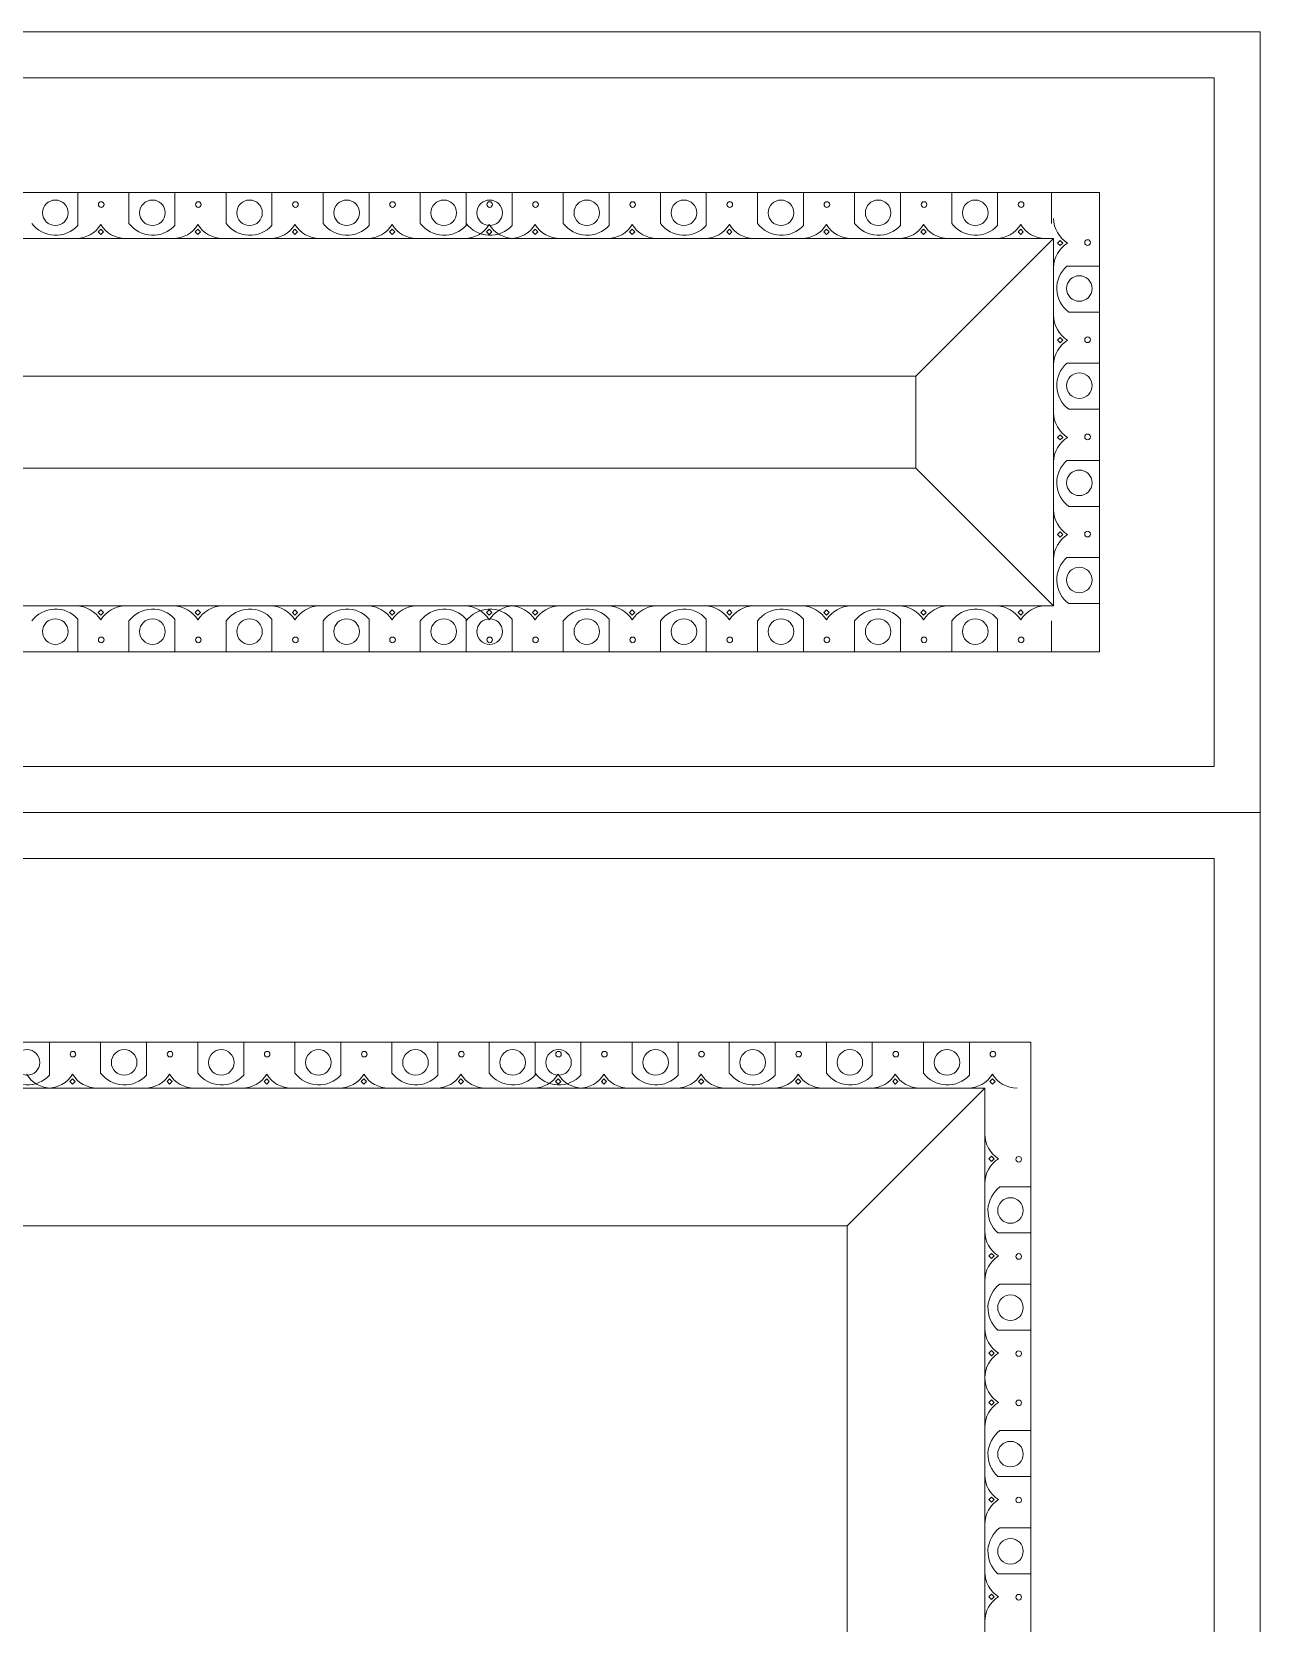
# Model space of a CAD drawing. Header units: millimetres. Extents: x 351279 to 387190, y -1289537 to -1277077.
# Drawn here: x 358103.9 to 358371.5, y -1280166.6 to -1279820.1 of the extents above; entities that cross this region are included whole.
import ezdxf

# ---------------------------------------------------------------- set-up
doc = ezdxf.new("R2010")
doc.units = ezdxf.units.MM
doc.header["$LTSCALE"] = 20
doc.layers.add('图层12', color=8, linetype='Continuous', lineweight=5)

msp = doc.modelspace()

# ---------------------------------------------------------------- linework, layer by layer
at = {"color": 145, "lineweight": 5}
for p, q in [((357921.492, -1279820.137), (358371.492, -1279820.137)), ((358371.492, -1279820.137), (358371.492, -1280500.137)), ((358113.877, -1279855.137), (358113.877, -1279862.282)), ((358113.877, -1279855.137), (358113.877, -1279862.282)), ((358125.034, -1279855.137), (358125.034, -1279861.851)), ((358125.034, -1279855.137), (358125.034, -1279861.851)), ((358135.034, -1279855.137), (358135.034, -1279862.282)), ((358135.034, -1279855.137), (358135.034, -1279862.282)), ((358146.19, -1279855.137), (358146.19, -1279861.851)), ((358146.19, -1279855.137), (358146.19, -1279861.851)), ((358156.19, -1279855.137), (358156.19, -1279862.282)), ((358156.19, -1279855.137), (358156.19, -1279862.282)), ((358167.347, -1279855.137), (358167.347, -1279861.851)), ((358167.347, -1279855.137), (358167.347, -1279861.851)), ((358177.347, -1279855.137), (358177.347, -1279862.282)), ((358177.347, -1279855.137), (358177.347, -1279862.282)), ((358188.504, -1279855.137), (358188.504, -1279861.851)), ((358198.504, -1279855.137), (358198.504, -1279862.282)), ((358198.504, -1279855.137), (358198.504, -1279861.851)), ((358208.504, -1279855.137), (358208.504, -1279862.282)), ((358219.661, -1279855.137), (358219.661, -1279861.851)), ((358219.661, -1279855.137), (358219.661, -1279861.851)), ((358229.661, -1279855.137), (358229.661, -1279862.282)), ((358229.661, -1279855.137), (358229.661, -1279862.282)), ((358240.817, -1279855.137), (358240.817, -1279861.851)), ((358240.817, -1279855.137), (358240.817, -1279861.851)), ((358250.817, -1279855.137), (358250.817, -1279862.282)), ((358250.817, -1279855.137), (358250.817, -1279862.282)), ((358261.974, -1279855.137), (358261.974, -1279861.851)), ((358261.974, -1279855.137), (358261.974, -1279861.851)), ((358271.974, -1279855.137), (358271.974, -1279862.282)), ((358271.974, -1279855.137), (358271.974, -1279862.282)), ((358283.131, -1279855.137), (358283.131, -1279861.851)), ((358283.131, -1279855.137), (358283.131, -1279861.851)), ((358293.131, -1279855.137), (358293.131, -1279862.282)), ((358293.131, -1279855.137), (358293.131, -1279862.282)), ((358304.288, -1279855.137), (358304.288, -1279861.851)), ((358314.288, -1279855.137), (358314.288, -1279862.282)), ((358326.048, -1279855.137), (358326.048, -1279861.851)), ((358296.492, -1279895.137), (358326.492, -1279865.137)), ((358336.492, -1279871.147), (358329.348, -1279871.147)), ((358336.492, -1279871.147), (358329.348, -1279871.147)), ((358336.492, -1279881.147), (358329.778, -1279881.147)), ((358336.492, -1279881.147), (358329.778, -1279881.147)), ((358336.492, -1279892.304), (358329.348, -1279892.304)), ((358336.492, -1279892.304), (358329.348, -1279892.304)), ((358336.492, -1279902.304), (358329.778, -1279902.304)), ((358336.492, -1279902.304), (358329.778, -1279902.304)), ((358296.492, -1279915.137), (358326.492, -1279945.137)), ((358336.492, -1279913.461), (358329.348, -1279913.461)), ((358336.492, -1279913.461), (358329.348, -1279913.461)), ((358336.492, -1279923.461), (358329.778, -1279923.461)), ((358336.492, -1279923.461), (358329.778, -1279923.461)), ((358336.492, -1279934.618), (358329.348, -1279934.618)), ((358336.492, -1279944.618), (358329.778, -1279944.618)), ((358113.877, -1279955.137), (358113.877, -1279947.993)), ((358113.877, -1279955.137), (358113.877, -1279947.993)), ((358125.034, -1279955.137), (358125.034, -1279948.423)), ((358125.034, -1279955.137), (358125.034, -1279948.423)), ((358135.034, -1279955.137), (358135.034, -1279947.993)), ((358135.034, -1279955.137), (358135.034, -1279947.993)), ((358146.19, -1279955.137), (358146.19, -1279948.423)), ((358146.19, -1279955.137), (358146.19, -1279948.423)), ((358156.19, -1279955.137), (358156.19, -1279947.993)), ((358156.19, -1279955.137), (358156.19, -1279947.993)), ((358167.347, -1279955.137), (358167.347, -1279948.423)), ((358167.347, -1279955.137), (358167.347, -1279948.423)), ((358177.347, -1279955.137), (358177.347, -1279947.993)), ((358177.347, -1279955.137), (358177.347, -1279947.993)), ((358188.504, -1279955.137), (358188.504, -1279948.423)), ((358198.504, -1279955.137), (358198.504, -1279947.993)), ((358198.504, -1279955.137), (358198.504, -1279948.423)), ((358208.504, -1279955.137), (358208.504, -1279947.993)), ((358219.661, -1279955.137), (358219.661, -1279948.423)), ((358219.661, -1279955.137), (358219.661, -1279948.423)), ((358229.661, -1279955.137), (358229.661, -1279947.993)), ((358229.661, -1279955.137), (358229.661, -1279947.993)), ((358240.817, -1279955.137), (358240.817, -1279948.423)), ((358240.817, -1279955.137), (358240.817, -1279948.423)), ((358250.817, -1279955.137), (358250.817, -1279947.993)), ((358250.817, -1279955.137), (358250.817, -1279947.993)), ((358261.974, -1279955.137), (358261.974, -1279948.423)), ((358261.974, -1279955.137), (358261.974, -1279948.423)), ((358271.974, -1279955.137), (358271.974, -1279947.993)), ((358271.974, -1279955.137), (358271.974, -1279947.993)), ((358283.131, -1279955.137), (358283.131, -1279948.423)), ((358283.131, -1279955.137), (358283.131, -1279948.423)), ((358293.131, -1279955.137), (358293.131, -1279947.993)), ((358293.131, -1279955.137), (358293.131, -1279947.993)), ((358304.288, -1279955.137), (358304.288, -1279948.423)), ((358314.288, -1279955.137), (358314.288, -1279947.993)), ((358326.048, -1279955.137), (358326.048, -1279948.423)), ((357921.492, -1279990.137), (358371.492, -1279990.137)), ((358107.72, -1280040.137), (358107.72, -1280047.282)), ((358118.877, -1280040.137), (358118.877, -1280046.851)), ((358118.877, -1280040.137), (358118.877, -1280046.851)), ((358128.877, -1280040.137), (358128.877, -1280047.282)), ((358128.877, -1280040.137), (358128.877, -1280047.282)), ((358140.034, -1280040.137), (358140.034, -1280046.851)), ((358140.034, -1280040.137), (358140.034, -1280046.851)), ((358150.034, -1280040.137), (358150.034, -1280047.282)), ((358150.034, -1280040.137), (358150.034, -1280047.282)), ((358161.19, -1280040.137), (358161.19, -1280046.851)), ((358161.19, -1280040.137), (358161.19, -1280046.851)), ((358171.19, -1280040.137), (358171.19, -1280047.282)), ((358171.19, -1280040.137), (358171.19, -1280047.282)), ((358182.347, -1280040.137), (358182.347, -1280046.851)), ((358182.347, -1280040.137), (358182.347, -1280046.851)), ((358192.347, -1280040.137), (358192.347, -1280047.282)), ((358192.347, -1280040.137), (358192.347, -1280047.282)), ((358203.504, -1280040.137), (358203.504, -1280046.851)), ((358213.504, -1280040.137), (358213.504, -1280047.282)), ((358213.504, -1280040.137), (358213.504, -1280046.851)), ((358223.504, -1280040.137), (358223.504, -1280047.282)), ((358234.661, -1280040.137), (358234.661, -1280046.851)), ((358234.661, -1280040.137), (358234.661, -1280046.851)), ((358244.661, -1280040.137), (358244.661, -1280047.282)), ((358244.661, -1280040.137), (358244.661, -1280047.282)), ((358255.817, -1280040.137), (358255.817, -1280046.851)), ((358255.817, -1280040.137), (358255.817, -1280046.851)), ((358265.817, -1280040.137), (358265.817, -1280047.282)), ((358265.817, -1280040.137), (358265.817, -1280047.282)), ((358276.974, -1280040.137), (358276.974, -1280046.851)), ((358276.974, -1280040.137), (358276.974, -1280046.851)), ((358286.974, -1280040.137), (358286.974, -1280047.282)), ((358286.974, -1280040.137), (358286.974, -1280047.282)), ((358298.131, -1280040.137), (358298.131, -1280046.851)), ((358298.131, -1280040.137), (358298.131, -1280046.851)), ((358308.131, -1280040.137), (358308.131, -1280047.282)), ((358308.131, -1280040.137), (358308.131, -1280047.282)), ((358281.492, -1280080.137), (358311.492, -1280050.137)), ((358321.492, -1280071.663), (358314.778, -1280071.663)), ((358321.492, -1280071.663), (358314.778, -1280071.663)), ((358321.492, -1280081.663), (358314.348, -1280081.663)), ((358321.492, -1280081.663), (358314.348, -1280081.663)), ((358321.492, -1280092.82), (358314.778, -1280092.82)), ((358321.492, -1280092.82), (358314.778, -1280092.82)), ((358321.492, -1280102.82), (358314.348, -1280102.82)), ((358321.492, -1280102.82), (358314.348, -1280102.82)), ((358321.492, -1280124.709), (358314.778, -1280124.709)), ((358321.492, -1280124.709), (358314.778, -1280124.709)), ((358321.492, -1280134.709), (358314.348, -1280134.709)), ((358321.492, -1280134.709), (358314.348, -1280134.709)), ((358321.492, -1280145.866), (358314.778, -1280145.866)), ((358321.492, -1280145.866), (358314.778, -1280145.866)), ((358321.492, -1280155.866), (358314.348, -1280155.866)), ((358321.492, -1280155.866), (358314.348, -1280155.866))]:
    msp.add_line(p, q, dxfattribs=at)
for points in [[(357921.492, -1279820.137), (358371.492, -1279820.137), (358371.492, -1279990.137), (357921.492, -1279990.137)], [(357956.492, -1279855.137), (358336.492, -1279855.137), (358336.492, -1279955.137), (357956.492, -1279955.137)], [(357956.492, -1279855.137), (358336.492, -1279855.137), (358336.492, -1279955.137), (357956.492, -1279955.137)], [(358118.901, -1279864.261), (358119.467, -1279863.695), (358118.901, -1279863.13), (358118.335, -1279863.695)], [(358118.901, -1279864.261), (358119.467, -1279863.695), (358118.901, -1279863.13), (358118.335, -1279863.695)], [(358140.058, -1279864.261), (358140.623, -1279863.695), (358140.058, -1279863.13), (358139.492, -1279863.695)], [(358140.058, -1279864.261), (358140.623, -1279863.695), (358140.058, -1279863.13), (358139.492, -1279863.695)], [(358161.215, -1279864.261), (358161.78, -1279863.695), (358161.215, -1279863.13), (358160.649, -1279863.695)], [(358161.215, -1279864.261), (358161.78, -1279863.695), (358161.215, -1279863.13), (358160.649, -1279863.695)], [(358182.371, -1279864.261), (358182.937, -1279863.695), (358182.371, -1279863.13), (358181.806, -1279863.695)], [(358182.371, -1279864.261), (358182.937, -1279863.695), (358182.371, -1279863.13), (358181.806, -1279863.695)], [(358203.528, -1279864.261), (358204.094, -1279863.695), (358203.528, -1279863.13), (358202.962, -1279863.695)], [(358213.528, -1279864.261), (358214.094, -1279863.695), (358213.528, -1279863.13), (358212.962, -1279863.695)], [(358234.685, -1279864.261), (358235.251, -1279863.695), (358234.685, -1279863.13), (358234.119, -1279863.695)], [(358234.685, -1279864.261), (358235.251, -1279863.695), (358234.685, -1279863.13), (358234.119, -1279863.695)], [(358255.842, -1279864.261), (358256.407, -1279863.695), (358255.842, -1279863.13), (358255.276, -1279863.695)], [(358255.842, -1279864.261), (358256.407, -1279863.695), (358255.842, -1279863.13), (358255.276, -1279863.695)], [(358276.998, -1279864.261), (358277.564, -1279863.695), (358276.998, -1279863.13), (358276.433, -1279863.695)], [(358276.998, -1279864.261), (358277.564, -1279863.695), (358276.998, -1279863.13), (358276.433, -1279863.695)], [(358298.155, -1279864.261), (358298.721, -1279863.695), (358298.155, -1279863.13), (358297.589, -1279863.695)], [(358298.155, -1279864.261), (358298.721, -1279863.695), (358298.155, -1279863.13), (358297.589, -1279863.695)], [(358319.312, -1279864.261), (358319.878, -1279863.695), (358319.312, -1279863.13), (358318.746, -1279863.695)], [(358327.368, -1279866.123), (358327.934, -1279865.557), (358328.5, -1279866.123), (358327.934, -1279866.689)], [(358327.368, -1279866.123), (358327.934, -1279865.557), (358328.5, -1279866.123), (358327.934, -1279866.689)], [(358327.368, -1279887.28), (358327.934, -1279886.714), (358328.5, -1279887.28), (358327.934, -1279887.846)], [(358327.368, -1279887.28), (358327.934, -1279886.714), (358328.5, -1279887.28), (358327.934, -1279887.846)], [(357996.492, -1279895.137), (358296.492, -1279895.137), (358296.492, -1279915.137), (357996.492, -1279915.137)], [(358327.368, -1279908.437), (358327.934, -1279907.871), (358328.5, -1279908.437), (358327.934, -1279909.002)], [(358327.368, -1279908.437), (358327.934, -1279907.871), (358328.5, -1279908.437), (358327.934, -1279909.002)], [(358327.368, -1279929.593), (358327.934, -1279929.028), (358328.5, -1279929.593), (358327.934, -1279930.159)], [(358118.901, -1279946.014), (358119.467, -1279946.579), (358118.901, -1279947.145), (358118.335, -1279946.579)], [(358118.901, -1279946.014), (358119.467, -1279946.579), (358118.901, -1279947.145), (358118.335, -1279946.579)], [(358140.058, -1279946.014), (358140.623, -1279946.579), (358140.058, -1279947.145), (358139.492, -1279946.579)], [(358140.058, -1279946.014), (358140.623, -1279946.579), (358140.058, -1279947.145), (358139.492, -1279946.579)], [(358161.215, -1279946.014), (358161.78, -1279946.579), (358161.215, -1279947.145), (358160.649, -1279946.579)], [(358161.215, -1279946.014), (358161.78, -1279946.579), (358161.215, -1279947.145), (358160.649, -1279946.579)], [(358182.371, -1279946.014), (358182.937, -1279946.579), (358182.371, -1279947.145), (358181.806, -1279946.579)], [(358182.371, -1279946.014), (358182.937, -1279946.579), (358182.371, -1279947.145), (358181.806, -1279946.579)], [(358203.528, -1279946.014), (358204.094, -1279946.579), (358203.528, -1279947.145), (358202.962, -1279946.579)], [(358213.528, -1279946.014), (358214.094, -1279946.579), (358213.528, -1279947.145), (358212.962, -1279946.579)], [(358234.685, -1279946.014), (358235.251, -1279946.579), (358234.685, -1279947.145), (358234.119, -1279946.579)], [(358234.685, -1279946.014), (358235.251, -1279946.579), (358234.685, -1279947.145), (358234.119, -1279946.579)], [(358255.842, -1279946.014), (358256.407, -1279946.579), (358255.842, -1279947.145), (358255.276, -1279946.579)], [(358255.842, -1279946.014), (358256.407, -1279946.579), (358255.842, -1279947.145), (358255.276, -1279946.579)], [(358276.998, -1279946.014), (358277.564, -1279946.579), (358276.998, -1279947.145), (358276.433, -1279946.579)], [(358276.998, -1279946.014), (358277.564, -1279946.579), (358276.998, -1279947.145), (358276.433, -1279946.579)], [(358298.155, -1279946.014), (358298.721, -1279946.579), (358298.155, -1279947.145), (358297.589, -1279946.579)], [(358298.155, -1279946.014), (358298.721, -1279946.579), (358298.155, -1279947.145), (358297.589, -1279946.579)], [(358319.312, -1279946.014), (358319.878, -1279946.579), (358319.312, -1279947.145), (358318.746, -1279946.579)], [(357921.492, -1279990.137), (358371.492, -1279990.137), (358371.492, -1280500.137), (357921.492, -1280500.137)], [(357971.492, -1280040.137), (358321.492, -1280040.137), (358321.492, -1280450.137), (357971.492, -1280450.137)], [(358112.744, -1280049.261), (358113.31, -1280048.695), (358112.744, -1280048.13), (358112.179, -1280048.695)], [(358133.901, -1280049.261), (358134.467, -1280048.695), (358133.901, -1280048.13), (358133.335, -1280048.695)], [(358133.901, -1280049.261), (358134.467, -1280048.695), (358133.901, -1280048.13), (358133.335, -1280048.695)], [(358155.058, -1280049.261), (358155.623, -1280048.695), (358155.058, -1280048.13), (358154.492, -1280048.695)], [(358155.058, -1280049.261), (358155.623, -1280048.695), (358155.058, -1280048.13), (358154.492, -1280048.695)], [(358176.215, -1280049.261), (358176.78, -1280048.695), (358176.215, -1280048.13), (358175.649, -1280048.695)], [(358176.215, -1280049.261), (358176.78, -1280048.695), (358176.215, -1280048.13), (358175.649, -1280048.695)], [(358197.371, -1280049.261), (358197.937, -1280048.695), (358197.371, -1280048.13), (358196.806, -1280048.695)], [(358197.371, -1280049.261), (358197.937, -1280048.695), (358197.371, -1280048.13), (358196.806, -1280048.695)], [(358218.528, -1280049.261), (358219.094, -1280048.695), (358218.528, -1280048.13), (358217.962, -1280048.695)], [(358228.528, -1280049.261), (358229.094, -1280048.695), (358228.528, -1280048.13), (358227.962, -1280048.695)], [(358249.685, -1280049.261), (358250.251, -1280048.695), (358249.685, -1280048.13), (358249.119, -1280048.695)], [(358249.685, -1280049.261), (358250.251, -1280048.695), (358249.685, -1280048.13), (358249.119, -1280048.695)], [(358270.842, -1280049.261), (358271.407, -1280048.695), (358270.842, -1280048.13), (358270.276, -1280048.695)], [(358270.842, -1280049.261), (358271.407, -1280048.695), (358270.842, -1280048.13), (358270.276, -1280048.695)], [(358291.998, -1280049.261), (358292.564, -1280048.695), (358291.998, -1280048.13), (358291.433, -1280048.695)], [(358291.998, -1280049.261), (358292.564, -1280048.695), (358291.998, -1280048.13), (358291.433, -1280048.695)], [(358313.155, -1280049.261), (358313.721, -1280048.695), (358313.155, -1280048.13), (358312.589, -1280048.695)], [(358313.155, -1280049.261), (358313.721, -1280048.695), (358313.155, -1280048.13), (358312.589, -1280048.695)], [(358312.368, -1280065.53), (358312.934, -1280066.096), (358313.5, -1280065.53), (358312.934, -1280064.965)], [(358011.492, -1280080.137), (358281.492, -1280080.137), (358281.492, -1280410.137), (358011.492, -1280410.137)], [(358312.368, -1280086.687), (358312.934, -1280087.253), (358313.5, -1280086.687), (358312.934, -1280086.121)], [(358312.368, -1280086.687), (358312.934, -1280087.253), (358313.5, -1280086.687), (358312.934, -1280086.121)], [(358312.368, -1280107.844), (358312.934, -1280108.41), (358313.5, -1280107.844), (358312.934, -1280107.278)], [(358312.368, -1280107.844), (358312.934, -1280108.41), (358313.5, -1280107.844), (358312.934, -1280107.278)], [(358312.368, -1280118.576), (358312.934, -1280119.142), (358313.5, -1280118.576), (358312.934, -1280118.011)], [(358312.368, -1280139.733), (358312.934, -1280140.299), (358313.5, -1280139.733), (358312.934, -1280139.167)], [(358312.368, -1280139.733), (358312.934, -1280140.299), (358313.5, -1280139.733), (358312.934, -1280139.167)], [(358312.368, -1280160.89), (358312.934, -1280161.456), (358313.5, -1280160.89), (358312.934, -1280160.324)], [(358312.368, -1280160.89), (358312.934, -1280161.456), (358313.5, -1280160.89), (358312.934, -1280160.324)]]:
    msp.add_lwpolyline(points, close=True, dxfattribs=at)
for centre, radius in [((358109, -1279859.542), 2.784), ((358109, -1279859.542), 2.784), ((358130.157, -1279859.542), 2.784), ((358130.157, -1279859.542), 2.784), ((358151.314, -1279859.542), 2.784), ((358151.314, -1279859.542), 2.784), ((358172.471, -1279859.542), 2.784), ((358172.471, -1279859.542), 2.784), ((358193.627, -1279859.542), 2.784), ((358203.627, -1279859.542), 2.784), ((358224.784, -1279859.542), 2.784), ((358224.784, -1279859.542), 2.784), ((358245.941, -1279859.542), 2.784), ((358245.941, -1279859.542), 2.784), ((358267.098, -1279859.542), 2.784), ((358267.098, -1279859.542), 2.784), ((358288.254, -1279859.542), 2.784), ((358288.254, -1279859.542), 2.784), ((358309.411, -1279859.542), 2.784), ((358118.998, -1279857.742), 0.613), ((358118.998, -1279857.742), 0.613), ((358140.154, -1279857.742), 0.613), ((358140.154, -1279857.742), 0.613), ((358161.311, -1279857.742), 0.613), ((358161.311, -1279857.742), 0.613), ((358182.468, -1279857.742), 0.613), ((358182.468, -1279857.742), 0.613), ((358203.625, -1279857.742), 0.613), ((358213.625, -1279857.742), 0.613), ((358234.781, -1279857.742), 0.613), ((358234.781, -1279857.742), 0.613), ((358255.938, -1279857.742), 0.613), ((358255.938, -1279857.742), 0.613), ((358277.095, -1279857.742), 0.613), ((358277.095, -1279857.742), 0.613), ((358298.252, -1279857.742), 0.613), ((358298.252, -1279857.742), 0.613), ((358319.409, -1279857.742), 0.613), ((358333.887, -1279866.026), 0.613), ((358333.887, -1279866.026), 0.613), ((358332.087, -1279876.024), 2.784), ((358332.087, -1279876.024), 2.784), ((358333.887, -1279887.183), 0.613), ((358333.887, -1279887.183), 0.613), ((358332.087, -1279897.181), 2.784), ((358332.087, -1279897.181), 2.784), ((358333.887, -1279908.34), 0.613), ((358333.887, -1279908.34), 0.613), ((358332.087, -1279918.337), 2.784), ((358332.087, -1279918.337), 2.784), ((358333.887, -1279929.497), 0.613), ((358332.087, -1279939.494), 2.784), ((358109, -1279950.733), 2.784), ((358109, -1279950.733), 2.784), ((358130.157, -1279950.733), 2.784), ((358130.157, -1279950.733), 2.784), ((358151.314, -1279950.733), 2.784), ((358151.314, -1279950.733), 2.784), ((358172.471, -1279950.733), 2.784), ((358172.471, -1279950.733), 2.784), ((358193.627, -1279950.733), 2.784), ((358203.627, -1279950.733), 2.784), ((358224.784, -1279950.733), 2.784), ((358224.784, -1279950.733), 2.784), ((358245.941, -1279950.733), 2.784), ((358245.941, -1279950.733), 2.784), ((358267.098, -1279950.733), 2.784), ((358267.098, -1279950.733), 2.784), ((358288.254, -1279950.733), 2.784), ((358288.254, -1279950.733), 2.784), ((358309.411, -1279950.733), 2.784), ((358118.998, -1279952.533), 0.613), ((358118.998, -1279952.533), 0.613), ((358140.154, -1279952.533), 0.613), ((358140.154, -1279952.533), 0.613), ((358161.311, -1279952.533), 0.613), ((358161.311, -1279952.533), 0.613), ((358182.468, -1279952.533), 0.613), ((358182.468, -1279952.533), 0.613), ((358203.625, -1279952.533), 0.613), ((358213.625, -1279952.533), 0.613), ((358234.781, -1279952.533), 0.613), ((358234.781, -1279952.533), 0.613), ((358255.938, -1279952.533), 0.613), ((358255.938, -1279952.533), 0.613), ((358277.095, -1279952.533), 0.613), ((358277.095, -1279952.533), 0.613), ((358298.252, -1279952.533), 0.613), ((358298.252, -1279952.533), 0.613), ((358319.409, -1279952.533), 0.613), ((358102.844, -1280044.542), 2.784), ((358112.841, -1280042.742), 0.613), ((358124, -1280044.542), 2.784), ((358124, -1280044.542), 2.784), ((358133.998, -1280042.742), 0.613), ((358133.998, -1280042.742), 0.613), ((358145.157, -1280044.542), 2.784), ((358145.157, -1280044.542), 2.784), ((358155.154, -1280042.742), 0.613), ((358155.154, -1280042.742), 0.613), ((358166.314, -1280044.542), 2.784), ((358166.314, -1280044.542), 2.784), ((358176.311, -1280042.742), 0.613), ((358176.311, -1280042.742), 0.613), ((358187.471, -1280044.542), 2.784), ((358187.471, -1280044.542), 2.784), ((358197.468, -1280042.742), 0.613), ((358197.468, -1280042.742), 0.613), ((358208.627, -1280044.542), 2.784), ((358218.627, -1280044.542), 2.784), ((358218.625, -1280042.742), 0.613), ((358228.625, -1280042.742), 0.613), ((358239.784, -1280044.542), 2.784), ((358239.784, -1280044.542), 2.784), ((358249.781, -1280042.742), 0.613), ((358249.781, -1280042.742), 0.613), ((358260.941, -1280044.542), 2.784), ((358260.941, -1280044.542), 2.784), ((358270.938, -1280042.742), 0.613), ((358270.938, -1280042.742), 0.613), ((358282.098, -1280044.542), 2.784), ((358282.098, -1280044.542), 2.784), ((358292.095, -1280042.742), 0.613), ((358292.095, -1280042.742), 0.613), ((358303.254, -1280044.542), 2.784), ((358303.254, -1280044.542), 2.784), ((358313.252, -1280042.742), 0.613), ((358313.252, -1280042.742), 0.613), ((358318.887, -1280065.627), 0.613), ((358317.087, -1280076.786), 2.784), ((358317.087, -1280076.786), 2.784), ((358318.887, -1280086.784), 0.613), ((358318.887, -1280086.784), 0.613), ((358317.087, -1280097.943), 2.784), ((358317.087, -1280097.943), 2.784), ((358318.887, -1280107.941), 0.613), ((358318.887, -1280107.941), 0.613), ((358318.887, -1280118.673), 0.613), ((358317.087, -1280129.832), 2.784), ((358317.087, -1280129.832), 2.784), ((358318.887, -1280139.83), 0.613), ((358318.887, -1280139.83), 0.613), ((358317.087, -1280150.989), 2.784), ((358317.087, -1280150.989), 2.784), ((358318.887, -1280160.986), 0.613), ((358318.887, -1280160.986), 0.613)]:
    msp.add_circle(centre, radius, dxfattribs=at)
for centre, radius, start, end in [((358109.052, -1279857.984), 6.461, 216.76788, 318.30494), ((358109.052, -1279857.984), 6.461, 216.76788, 318.30494), ((358113.455, -1279858.718), 6.42, 270.71092, 328.01946), ((358113.455, -1279858.718), 6.42, 270.71092, 328.01946), ((358124.347, -1279858.718), 6.42, 211.98054, 269.28908), ((358124.347, -1279858.718), 6.42, 211.98054, 269.28908), ((358130.209, -1279857.984), 6.461, 216.76788, 318.30494), ((358130.209, -1279857.984), 6.461, 216.76788, 318.30494), ((358134.612, -1279858.718), 6.42, 270.71092, 328.01946), ((358134.612, -1279858.718), 6.42, 270.71092, 328.01946), ((358145.504, -1279858.718), 6.42, 211.98054, 269.28908), ((358145.504, -1279858.718), 6.42, 211.98054, 269.28908), ((358151.366, -1279857.984), 6.461, 216.76788, 318.30494), ((358151.366, -1279857.984), 6.461, 216.76788, 318.30494), ((358155.769, -1279858.718), 6.42, 270.71092, 328.01946), ((358155.769, -1279858.718), 6.42, 270.71092, 328.01946), ((358166.66, -1279858.718), 6.42, 211.98054, 269.28908), ((358166.66, -1279858.718), 6.42, 211.98054, 269.28908), ((358172.523, -1279857.984), 6.461, 216.76788, 318.30494), ((358172.523, -1279857.984), 6.461, 216.76788, 318.30494), ((358176.925, -1279858.718), 6.42, 270.71092, 328.01946), ((358176.925, -1279858.718), 6.42, 270.71092, 328.01946), ((358187.817, -1279858.718), 6.42, 211.98054, 269.28908), ((358187.817, -1279858.718), 6.42, 211.98054, 269.28908), ((358193.68, -1279857.984), 6.461, 216.76788, 318.30494), ((358198.082, -1279858.718), 6.42, 270.71092, 328.01946), ((358203.68, -1279857.984), 6.461, 216.76788, 318.30494), ((358208.974, -1279858.718), 6.42, 211.98054, 269.28908), ((358208.082, -1279858.718), 6.42, 270.71092, 328.01946), ((358218.974, -1279858.718), 6.42, 211.98054, 269.28908), ((358224.836, -1279857.984), 6.461, 216.76788, 318.30494), ((358224.836, -1279857.984), 6.461, 216.76788, 318.30494), ((358229.239, -1279858.718), 6.42, 270.71092, 328.01946), ((358229.239, -1279858.718), 6.42, 270.71092, 328.01946), ((358240.131, -1279858.718), 6.42, 211.98054, 269.28908), ((358240.131, -1279858.718), 6.42, 211.98054, 269.28908), ((358245.993, -1279857.984), 6.461, 216.76788, 318.30494), ((358245.993, -1279857.984), 6.461, 216.76788, 318.30494), ((358250.396, -1279858.718), 6.42, 270.71092, 328.01946), ((358250.396, -1279858.718), 6.42, 270.71092, 328.01946), ((358261.287, -1279858.718), 6.42, 211.98054, 269.28908), ((358261.287, -1279858.718), 6.42, 211.98054, 269.28908), ((358267.15, -1279857.984), 6.461, 216.76788, 318.30494), ((358267.15, -1279857.984), 6.461, 216.76788, 318.30494), ((358271.553, -1279858.718), 6.42, 270.71092, 328.01946), ((358271.553, -1279858.718), 6.42, 270.71092, 328.01946), ((358282.444, -1279858.718), 6.42, 211.98054, 269.28908), ((358282.444, -1279858.718), 6.42, 211.98054, 269.28908), ((358288.307, -1279857.984), 6.461, 216.76788, 318.30494), ((358288.307, -1279857.984), 6.461, 216.76788, 318.30494), ((358292.709, -1279858.718), 6.42, 270.71092, 328.01946), ((358292.709, -1279858.718), 6.42, 270.71092, 328.01946), ((358303.601, -1279858.718), 6.42, 211.98054, 269.28908), ((358303.601, -1279858.718), 6.42, 211.98054, 269.28908), ((358309.463, -1279857.984), 6.461, 216.76788, 318.30494), ((358313.866, -1279858.718), 6.42, 270.71092, 328.01946), ((358324.758, -1279858.718), 6.42, 211.98054, 269.28908), ((358332.912, -1279860.677), 6.42, 180.71092, 238.01946), ((358332.912, -1279860.677), 6.42, 180.71092, 238.01946), ((358332.912, -1279871.569), 6.42, 121.98054, 179.28908), ((358332.912, -1279871.569), 6.42, 121.98054, 179.28908), ((358333.645, -1279875.972), 6.461, 131.69506, 233.23212), ((358333.645, -1279875.972), 6.461, 131.69506, 233.23212), ((358332.912, -1279881.834), 6.42, 180.71092, 238.01946), ((358332.912, -1279881.834), 6.42, 180.71092, 238.01946), ((358332.912, -1279892.726), 6.42, 121.98054, 179.28908), ((358332.912, -1279892.726), 6.42, 121.98054, 179.28908), ((358333.645, -1279897.128), 6.461, 131.69506, 233.23212), ((358333.645, -1279897.128), 6.461, 131.69506, 233.23212), ((358332.912, -1279902.991), 6.42, 180.71092, 238.01946), ((358332.912, -1279902.991), 6.42, 180.71092, 238.01946), ((358332.912, -1279913.883), 6.42, 121.98054, 179.28908), ((358332.912, -1279913.883), 6.42, 121.98054, 179.28908), ((358333.645, -1279918.285), 6.461, 131.69506, 233.23212), ((358333.645, -1279918.285), 6.461, 131.69506, 233.23212), ((358332.912, -1279924.148), 6.42, 180.71092, 238.01946), ((358332.912, -1279935.039), 6.42, 121.98054, 179.28908), ((358333.645, -1279939.442), 6.461, 131.69506, 233.23212), ((358109.052, -1279952.291), 6.461, 41.69506, 143.23212), ((358109.052, -1279952.291), 6.461, 41.69506, 143.23212), ((358113.455, -1279951.557), 6.42, 31.98054, 89.28908), ((358113.455, -1279951.557), 6.42, 31.98054, 89.28908), ((358124.347, -1279951.557), 6.42, 90.71092, 148.01946), ((358124.347, -1279951.557), 6.42, 90.71092, 148.01946), ((358130.209, -1279952.291), 6.461, 41.69506, 143.23212), ((358130.209, -1279952.291), 6.461, 41.69506, 143.23212), ((358134.612, -1279951.557), 6.42, 31.98054, 89.28908), ((358134.612, -1279951.557), 6.42, 31.98054, 89.28908), ((358145.504, -1279951.557), 6.42, 90.71092, 148.01946), ((358145.504, -1279951.557), 6.42, 90.71092, 148.01946), ((358151.366, -1279952.291), 6.461, 41.69506, 143.23212), ((358151.366, -1279952.291), 6.461, 41.69506, 143.23212), ((358155.769, -1279951.557), 6.42, 31.98054, 89.28908), ((358155.769, -1279951.557), 6.42, 31.98054, 89.28908), ((358166.66, -1279951.557), 6.42, 90.71092, 148.01946), ((358166.66, -1279951.557), 6.42, 90.71092, 148.01946), ((358172.523, -1279952.291), 6.461, 41.69506, 143.23212), ((358172.523, -1279952.291), 6.461, 41.69506, 143.23212), ((358176.925, -1279951.557), 6.42, 31.98054, 89.28908), ((358176.925, -1279951.557), 6.42, 31.98054, 89.28908), ((358187.817, -1279951.557), 6.42, 90.71092, 148.01946), ((358187.817, -1279951.557), 6.42, 90.71092, 148.01946), ((358193.68, -1279952.291), 6.461, 41.69506, 143.23212), ((358198.082, -1279951.557), 6.42, 31.98054, 89.28908), ((358203.68, -1279952.291), 6.461, 41.69506, 143.23212), ((358208.974, -1279951.557), 6.42, 90.71092, 148.01946), ((358208.082, -1279951.557), 6.42, 31.98054, 89.28908), ((358218.974, -1279951.557), 6.42, 90.71092, 148.01946), ((358224.836, -1279952.291), 6.461, 41.69506, 143.23212), ((358224.836, -1279952.291), 6.461, 41.69506, 143.23212), ((358229.239, -1279951.557), 6.42, 31.98054, 89.28908), ((358229.239, -1279951.557), 6.42, 31.98054, 89.28908), ((358240.131, -1279951.557), 6.42, 90.71092, 148.01946), ((358240.131, -1279951.557), 6.42, 90.71092, 148.01946), ((358245.993, -1279952.291), 6.461, 41.69506, 143.23212), ((358245.993, -1279952.291), 6.461, 41.69506, 143.23212), ((358250.396, -1279951.557), 6.42, 31.98054, 89.28908), ((358250.396, -1279951.557), 6.42, 31.98054, 89.28908), ((358261.287, -1279951.557), 6.42, 90.71092, 148.01946), ((358261.287, -1279951.557), 6.42, 90.71092, 148.01946), ((358267.15, -1279952.291), 6.461, 41.69506, 143.23212), ((358267.15, -1279952.291), 6.461, 41.69506, 143.23212), ((358271.553, -1279951.557), 6.42, 31.98054, 89.28908), ((358271.553, -1279951.557), 6.42, 31.98054, 89.28908), ((358282.444, -1279951.557), 6.42, 90.71092, 148.01946), ((358282.444, -1279951.557), 6.42, 90.71092, 148.01946), ((358288.307, -1279952.291), 6.461, 41.69506, 143.23212), ((358288.307, -1279952.291), 6.461, 41.69506, 143.23212), ((358292.709, -1279951.557), 6.42, 31.98054, 89.28908), ((358292.709, -1279951.557), 6.42, 31.98054, 89.28908), ((358303.601, -1279951.557), 6.42, 90.71092, 148.01946), ((358303.601, -1279951.557), 6.42, 90.71092, 148.01946), ((358309.463, -1279952.291), 6.461, 41.69506, 143.23212), ((358313.866, -1279951.557), 6.42, 31.98054, 89.28908), ((358324.758, -1279951.557), 6.42, 90.71092, 148.01946), ((358102.896, -1280042.984), 6.461, 216.76788, 318.30494), ((358108.19, -1280043.718), 6.42, 211.98054, 269.28908), ((358107.298, -1280043.718), 6.42, 270.71092, 328.01946), ((358118.19, -1280043.718), 6.42, 211.98054, 269.28908), ((358124.052, -1280042.984), 6.461, 216.76788, 318.30494), ((358124.052, -1280042.984), 6.461, 216.76788, 318.30494), ((358128.455, -1280043.718), 6.42, 270.71092, 328.01946), ((358128.455, -1280043.718), 6.42, 270.71092, 328.01946), ((358139.347, -1280043.718), 6.42, 211.98054, 269.28908), ((358139.347, -1280043.718), 6.42, 211.98054, 269.28908), ((358145.209, -1280042.984), 6.461, 216.76788, 318.30494), ((358145.209, -1280042.984), 6.461, 216.76788, 318.30494), ((358149.612, -1280043.718), 6.42, 270.71092, 328.01946), ((358149.612, -1280043.718), 6.42, 270.71092, 328.01946), ((358160.504, -1280043.718), 6.42, 211.98054, 269.28908), ((358160.504, -1280043.718), 6.42, 211.98054, 269.28908), ((358166.366, -1280042.984), 6.461, 216.76788, 318.30494), ((358166.366, -1280042.984), 6.461, 216.76788, 318.30494), ((358170.769, -1280043.718), 6.42, 270.71092, 328.01946), ((358170.769, -1280043.718), 6.42, 270.71092, 328.01946), ((358181.66, -1280043.718), 6.42, 211.98054, 269.28908), ((358181.66, -1280043.718), 6.42, 211.98054, 269.28908), ((358187.523, -1280042.984), 6.461, 216.76788, 318.30494), ((358187.523, -1280042.984), 6.461, 216.76788, 318.30494), ((358191.925, -1280043.718), 6.42, 270.71092, 328.01946), ((358191.925, -1280043.718), 6.42, 270.71092, 328.01946), ((358202.817, -1280043.718), 6.42, 211.98054, 269.28908), ((358202.817, -1280043.718), 6.42, 211.98054, 269.28908), ((358208.68, -1280042.984), 6.461, 216.76788, 318.30494), ((358213.082, -1280043.718), 6.42, 270.71092, 328.01946), ((358218.68, -1280042.984), 6.461, 216.76788, 318.30494), ((358223.974, -1280043.718), 6.42, 211.98054, 269.28908), ((358223.082, -1280043.718), 6.42, 270.71092, 328.01946), ((358233.974, -1280043.718), 6.42, 211.98054, 269.28908), ((358239.836, -1280042.984), 6.461, 216.76788, 318.30494), ((358239.836, -1280042.984), 6.461, 216.76788, 318.30494), ((358244.239, -1280043.718), 6.42, 270.71092, 328.01946), ((358244.239, -1280043.718), 6.42, 270.71092, 328.01946), ((358255.131, -1280043.718), 6.42, 211.98054, 269.28908), ((358255.131, -1280043.718), 6.42, 211.98054, 269.28908), ((358260.993, -1280042.984), 6.461, 216.76788, 318.30494), ((358260.993, -1280042.984), 6.461, 216.76788, 318.30494), ((358265.396, -1280043.718), 6.42, 270.71092, 328.01946), ((358265.396, -1280043.718), 6.42, 270.71092, 328.01946), ((358276.287, -1280043.718), 6.42, 211.98054, 269.28908), ((358276.287, -1280043.718), 6.42, 211.98054, 269.28908), ((358282.15, -1280042.984), 6.461, 216.76788, 318.30494), ((358282.15, -1280042.984), 6.461, 216.76788, 318.30494), ((358286.553, -1280043.718), 6.42, 270.71092, 328.01946), ((358286.553, -1280043.718), 6.42, 270.71092, 328.01946), ((358297.444, -1280043.718), 6.42, 211.98054, 269.28908), ((358297.444, -1280043.718), 6.42, 211.98054, 269.28908), ((358303.307, -1280042.984), 6.461, 216.76788, 318.30494), ((358303.307, -1280042.984), 6.461, 216.76788, 318.30494), ((358307.709, -1280043.718), 6.42, 270.71092, 328.01946), ((358307.709, -1280043.718), 6.42, 270.71092, 328.01946), ((358318.601, -1280043.718), 6.42, 211.98054, 269.28908), ((358318.601, -1280043.718), 6.42, 211.98054, 269.28908), ((358317.912, -1280060.084), 6.42, 180.71092, 238.01946), ((358317.912, -1280070.976), 6.42, 121.98054, 179.28908), ((358318.645, -1280076.839), 6.461, 126.76788, 228.30494), ((358318.645, -1280076.839), 6.461, 126.76788, 228.30494), ((358317.912, -1280081.241), 6.42, 180.71092, 238.01946), ((358317.912, -1280081.241), 6.42, 180.71092, 238.01946), ((358317.912, -1280092.133), 6.42, 121.98054, 179.28908), ((358317.912, -1280092.133), 6.42, 121.98054, 179.28908), ((358318.645, -1280097.995), 6.461, 126.76788, 228.30494), ((358318.645, -1280097.995), 6.461, 126.76788, 228.30494), ((358317.912, -1280102.398), 6.42, 180.71092, 238.01946), ((358317.912, -1280102.398), 6.42, 180.71092, 238.01946), ((358317.912, -1280113.29), 6.42, 121.98054, 179.28908), ((358317.912, -1280113.29), 6.42, 121.98054, 179.28908), ((358317.912, -1280113.13), 6.42, 180.71092, 238.01946), ((358317.912, -1280124.022), 6.42, 121.98054, 179.28908), ((358318.645, -1280129.885), 6.461, 126.76788, 228.30494), ((358318.645, -1280129.885), 6.461, 126.76788, 228.30494), ((358317.912, -1280134.287), 6.42, 180.71092, 238.01946), ((358317.912, -1280134.287), 6.42, 180.71092, 238.01946), ((358317.912, -1280145.179), 6.42, 121.98054, 179.28908), ((358317.912, -1280145.179), 6.42, 121.98054, 179.28908), ((358318.645, -1280151.041), 6.461, 126.76788, 228.30494), ((358318.645, -1280151.041), 6.461, 126.76788, 228.30494), ((358317.912, -1280155.444), 6.42, 180.71092, 238.01946), ((358317.912, -1280155.444), 6.42, 180.71092, 238.01946), ((358317.912, -1280166.336), 6.42, 121.98054, 179.28908), ((358317.912, -1280166.336), 6.42, 121.98054, 179.28908)]:
    msp.add_arc(centre, radius, start, end, dxfattribs=at)
at = {"layer": '图层12', "color": 145, "lineweight": 5}
for points in [[(357931.492, -1279830.137), (358361.492, -1279830.137), (358361.492, -1279980.137), (357931.492, -1279980.137)], [(357966.492, -1279865.137), (358326.492, -1279865.137), (358326.492, -1279945.137), (357966.492, -1279945.137)], [(357966.492, -1279865.137), (358326.492, -1279865.137), (358326.492, -1279945.137), (357966.492, -1279945.137)], [(357931.492, -1280000.137), (358361.492, -1280000.137), (358361.492, -1280490.137), (357931.492, -1280490.137)], [(357981.492, -1280050.137), (358311.492, -1280050.137), (358311.492, -1280440.137), (357981.492, -1280440.137)]]:
    msp.add_lwpolyline(points, close=True, dxfattribs=at)

doc.saveas('drawing.dxf')
